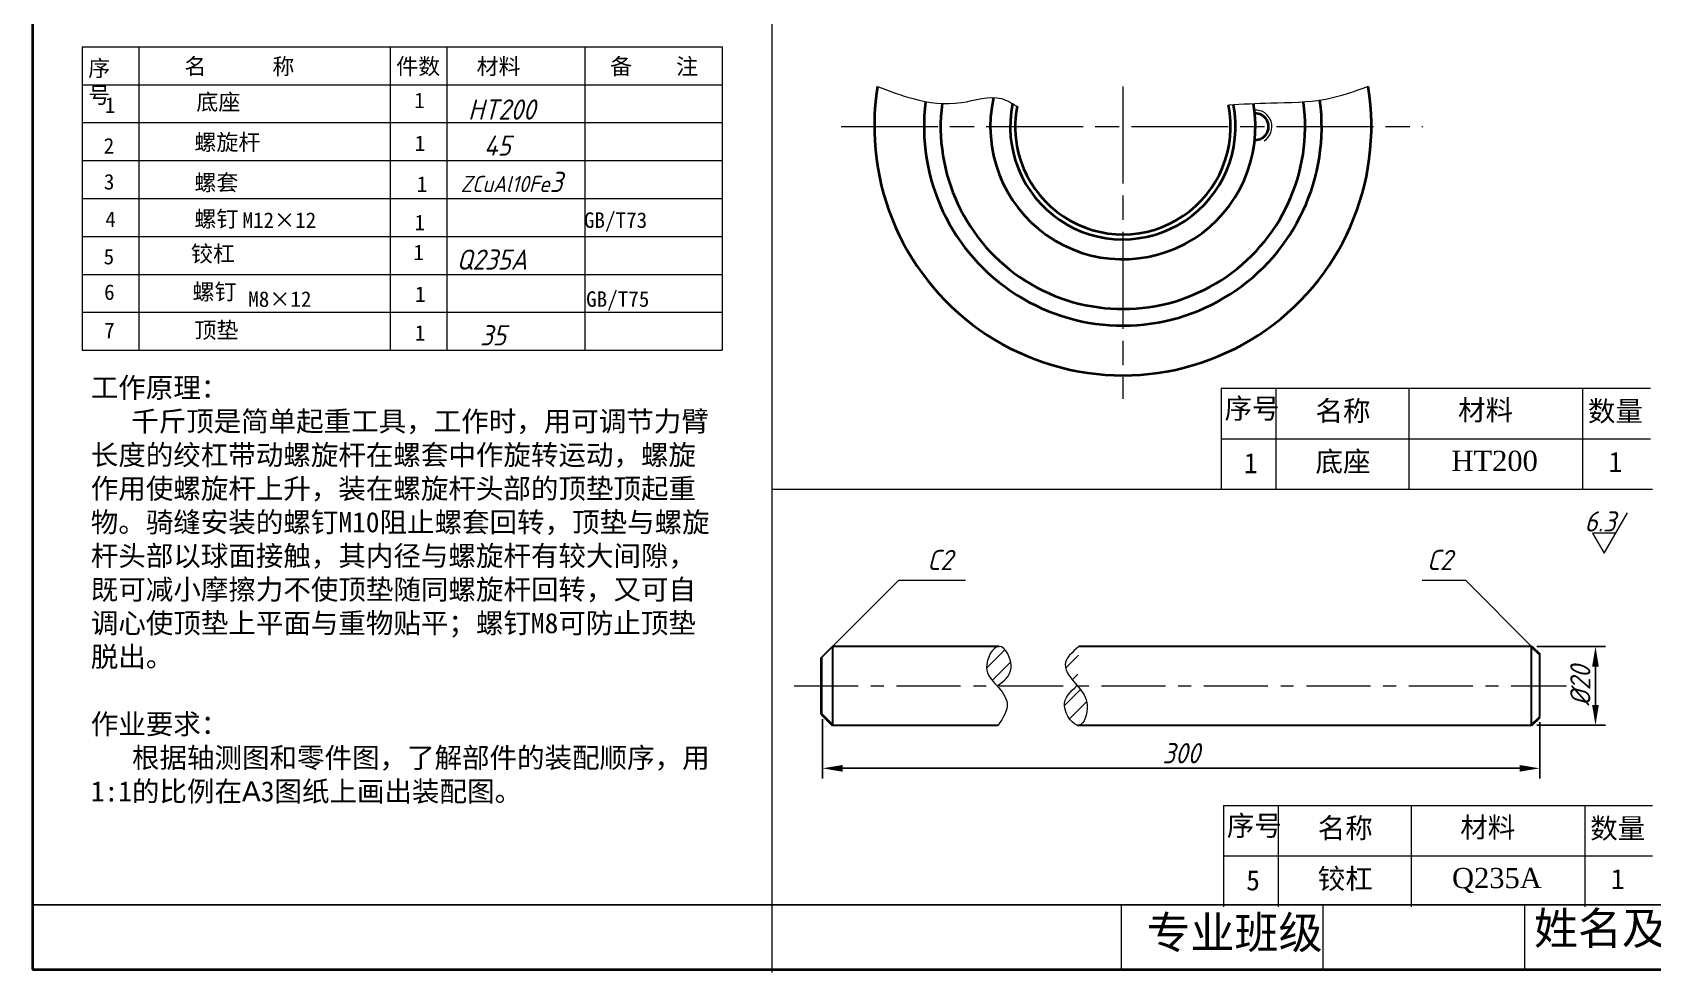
# Model space of a CAD drawing. Header units: millimetres. Extents: x 12 to 344, y 43 to 268.
# Drawn here: x 12.2 to 213, y 42.8 to 159.3 of the extents above; entities that cross this region are included whole.
import ezdxf

# ---------------------------------------------------------------- set-up
doc = ezdxf.new("R2010")
doc.units = ezdxf.units.MM
doc.header["$LTSCALE"] = 0.5
doc.linetypes.add('ACAD_ISO08W100', pattern=[36, 24, -3, 6, -3])
doc.linetypes.add('CENTER', pattern=[50.8, 31.75, -6.35, 6.35, -6.35])
doc.layers.get('0').update_dxf_attribs({"lineweight": 15})
doc.layers.get('Defpoints').update_dxf_attribs({"lineweight": 15})
for name, color, linetype, lineweight in [('Layer1', 7, 'Continuous', 13), ('Layer2', 7, 'Continuous', 40), ('Layer3', 7, 'Continuous', 13), ('Layer5', 7, 'Continuous', 40), ('Layer9', 7, 'Continuous', 13), ('粗', 7, 'Continuous', 40), ('细', 7, 'Continuous', 13), ('细线', 7, 'Continuous', 13)]:
    doc.layers.add(name, color=color, linetype=linetype, lineweight=lineweight)
doc.layers.add('细实线', color=7, linetype='Continuous')
doc.styles.add('style3', font='SIMFANG.TTF', dxfattribs={"height": 2.5})
doc.styles.add('字母与数字', font='isocp.shx', dxfattribs={"oblique": 15, "height": 2.5})
doc.dimstyles.new('ISO-25', dxfattribs={"dimtxt": 2.5, "dimasz": 2.5, "dimexe": 1.25, "dimexo": 0.625, "dimtad": 1, "dimdec": 0, "dimdsep": 46, "dimtxsty": '字母与数字', "dimcen": 2.5, "dimadec": 0, "dimazin": 0, "dimtfac": 1, "dimtdec": 0, "dimtmove": 0, "dimatfit": 3, "dimfxl": 0, "dimarcsym": 0})

# ---------------------------------------------------------------- blocks, each defined once
blk = doc.blocks.new('*D40')
at = {"layer": 'Defpoints', "color": 0, "linetype": 'Continuous'}
for p in [(110.12, 74.81), (199.03, 74.42), (199.03, 68.09)]:
    blk.add_point(p, dxfattribs=at)
at = {"layer": '细线', "color": 0, "linetype": 'Continuous', "lineweight": -2}
for p, q in [((110.12, 74.19), (110.12, 66.84)), ((199.03, 73.8), (199.03, 66.84)), ((112.62, 68.09), (196.53, 68.09))]:
    blk.add_line(p, q, dxfattribs=at)
at = {"layer": '细线', "color": 0, "linetype": 'Continuous'}
for points in [[(112.62, 68.5), (112.62, 67.67), (110.12, 68.09)], [(196.53, 68.5), (196.53, 67.67), (199.03, 68.09)]]:
    blk.add_solid(points, dxfattribs=at)
at = {"layer": '细线', "color": 0, "linetype": 'Continuous', "insert": (154.58, 69.96), "char_height": 2.5, "attachment_point": 5, "style": '字母与数字'}
blk.add_mtext('300', dxfattribs=at)
blk = doc.blocks.new('*D41')
at = {"layer": 'Defpoints', "color": 0, "linetype": 'Continuous'}
for p in [(198.03, 83.19), (198.03, 73.42), (205.95, 73.42)]:
    blk.add_point(p, dxfattribs=at)
at = {"layer": '细线', "color": 0, "linetype": 'Continuous', "lineweight": -2}
for p, q in [((198.66, 83.19), (207.2, 83.19)), ((205.95, 80.69), (205.95, 75.92)), ((198.66, 73.42), (207.2, 73.42))]:
    blk.add_line(p, q, dxfattribs=at)
at = {"layer": '细线', "color": 0, "linetype": 'Continuous'}
for points in [[(205.53, 80.69), (206.36, 80.69), (205.95, 83.19)], [(205.53, 75.92), (206.36, 75.92), (205.95, 73.42)]]:
    blk.add_solid(points, dxfattribs=at)
at = {"layer": '细线', "color": 0, "linetype": 'Continuous', "insert": (204.07, 78.31), "char_height": 2.5, "attachment_point": 5, "rotation": 90, "style": '字母与数字'}
blk.add_mtext('%%c20', dxfattribs=at)

msp = doc.modelspace()

# ---------------------------------------------------------------- hatches: boundary and pattern name
at = {"layer": '细线', "linetype": 'Continuous'}
h = msp.add_hatch(dxfattribs=at)
h.set_pattern_fill('ANSI31', color=256, scale=0.5, style=0)
h.set_pattern_definition([(45, (18.9015, 40.7866), (-1.122532, 1.122532), [])])
edge = h.paths.add_edge_path()
edge.add_spline(control_points=[(131.77, 78.31), (132.62, 78.89), (134.3, 80.17), (132.03, 84.75), (129.76, 80.38), (131.14, 79.02), (131.75, 78.32), (131.77, 78.31)], knot_values=[0.418945, 0.418945, 0.418945, 0.418945, 5.894364, 11.859213, 17.801331, 22.738885, 22.840628, 22.840628, 22.840628, 22.840628], degree=3, periodic=0)
h = msp.add_hatch(dxfattribs=at)
h.set_pattern_fill('ANSI31', color=256, scale=0.5, style=0)
h.set_pattern_definition([(45, (12.9927, 40.7866), (-1.122532, 1.122532), [])])
edge = h.paths.add_edge_path()
edge.add_line((141.72, 78.31), (141.67, 78.31))
edge.add_spline(control_points=[(141.67, 78.31), (140.85, 77.58), (139.29, 76.19), (141.05, 73.54), (141.75, 73.42)], knot_values=[11.484839, 11.484839, 11.484839, 11.484839, 14.440496, 17.16359, 17.16359, 17.16359, 17.16359], degree=3, periodic=0)
edge.add_line((141.75, 73.42), (141.94, 73.42))
edge.add_spline(control_points=[(141.94, 73.42), (142.58, 73.54), (143.42, 76.26), (142.36, 77.56), (141.72, 78.31)], knot_values=[5.847275, 5.847275, 5.847275, 5.847275, 8.495446, 11.224741, 11.224741, 11.224741, 11.224741], degree=3, periodic=0)
edge.add_spline(control_points=[(141.7, 78.33), (140.99, 79.16), (139.38, 80.96), (141.08, 82.47), (141.9, 83.19)], knot_values=[0, 0, 0, 0, 3.004099, 5.81909, 5.81909, 5.81909, 5.81909], degree=3, periodic=0)

# ---------------------------------------------------------------- linework, layer by layer
at = {"linetype": 'Continuous'}
msp.add_line((103.83, 251.4), (103.83, 42.79), dxfattribs=at)
at = {"linetype": 'ACAD_ISO08W100'}
for p, q in [((147.36, 152.54), (147.36, 113.86)), ((112.42, 147.58), (184.53, 147.58))]:
    msp.add_line(p, q, dxfattribs=at)
for p, q in [((207.03, 94.73), (209.91, 99.72)), ((208.47, 97.22), (205.59, 97.22)), ((205.59, 97.22), (207.03, 94.73)), ((147.18, 43.16), (147.18, 51.16)), ((172.18, 43.16), (172.18, 51.16)), ((197.18, 43.16), (197.18, 51.16))]:
    msp.add_line(p, q)
at = {"layer": 'Layer1', "linetype": 'CENTER', "ltscale": 0.5}
msp.add_line((106.61, 78.31), (202.37, 78.31), dxfattribs=at)
at = {"layer": 'Layer1'}
msp.add_arc((163.79, 147.58), 2.05, 301.9452, 93.5833, dxfattribs=at)
at = {"layer": 'Layer2'}
for centre, radius, start, end in [((147.36, 147.58), 30.81, 170.7294, 9.2706), ((147.36, 147.58), 24.65, 172.7293, 7.5864), ((147.36, 147.58), 16.43, 167.3091, 9.8705), ((147.36, 147.58), 22.59, 172.7024, 7.722), ((147.36, 147.58), 13.97, 168.2194, 11.1436), ((147.36, 147.58), 13.35, 169.1537, 11.5256), ((163.79, 147.58), 1.64, 267.134, 92.866)]:
    msp.add_arc(centre, radius, start, end, dxfattribs=at)
at = {"layer": 'Layer2', "lineweight": 13}
msp.add_spline([(116.96, 152.54), (121.37, 151.05), (127.34, 150.56), (132.31, 151.05), (134.3, 150.06)], degree=3, dxfattribs=at)
msp.add_open_spline([(177.77, 152.54), (176.04, 151.92), (172.14, 150.53), (166.21, 150.54), (162.19, 150.34), (160.44, 150.25)], degree=3, knots=[0, 0, 0, 0, 13.335986, 30.018291, 42.797452, 42.797452, 42.797452, 42.797452], dxfattribs=at)
at = {"layer": 'Layer3'}
msp.add_line((141.75, 73.42), (167.18, 73.42), dxfattribs=at)
at = {"layer": 'Layer3', "lineweight": 15}
msp.add_open_spline([(131.77, 78.31), (132.62, 78.89), (134.3, 80.17), (132.03, 84.75), (129.76, 80.38), (131.75, 78.41), (133.62, 76.04), (132.5, 74.33), (131.9, 73.42)], degree=3, knots=[0.417369, 0.417369, 0.417369, 0.417369, 5.894364, 11.859213, 17.801331, 22.738885, 27.72561, 33.419204, 33.419204, 33.419204, 33.419204], dxfattribs=at)
msp.add_spline([(141.9, 83.19), (140.21, 80.94), (141.7, 78.33), (142.95, 75.87), (141.94, 73.42), (140.13, 75.79), (141.7, 78.33)], degree=3, dxfattribs=at)
at = {"layer": 'Layer5', "lineweight": 30}
msp.add_line((111.38, 83.19), (110, 81.81), dxfattribs=at)
for points in [[(132.02, 83.19), (111.38, 83.19), (111.38, 73.42), (131.9, 73.42)], [(141.75, 73.42), (198.03, 73.42), (198.03, 83.19), (141.9, 83.19)], [(199.03, 74.42), (199.03, 82.19)]]:
    msp.add_lwpolyline(points, dxfattribs=at)
at = {"layer": 'Layer9'}
for p, q in [((18.37, 157.48), (97.69, 157.48)), ((25.42, 119.88), (25.42, 157.48)), ((56.56, 119.88), (56.56, 157.49)), ((63.61, 119.88), (63.61, 157.49)), ((80.7, 119.88), (80.7, 157.49)), ((97.69, 157.48), (97.69, 119.88)), ((18.37, 152.78), (97.69, 152.78)), ((18.37, 148.08), (97.69, 148.08)), ((18.37, 143.38), (97.69, 143.38)), ((18.37, 138.68), (97.69, 138.68)), ((18.37, 133.98), (97.69, 133.98)), ((18.37, 129.28), (97.69, 129.28)), ((18.37, 124.58), (97.69, 124.58))]:
    msp.add_line(p, q, dxfattribs=at)
at = {"layer": '粗'}
for p, q in [((12.18, 259.79), (12.18, 43.16)), ((12.18, 43.16), (342.18, 43.16))]:
    msp.add_line(p, q, dxfattribs=at)
at = {"layer": '粗', "linetype": 'Continuous'}
for p, q in [((198.03, 83.19), (199.03, 82.19)), ((110, 74.81), (110, 81.81)), ((111.38, 73.42), (110, 74.81)), ((110, 74.81), (111.38, 73.42)), ((198.03, 73.42), (199.03, 74.42))]:
    msp.add_line(p, q, dxfattribs=at)
at = {"layer": '细'}
for p, q in [((159.56, 115.18), (159.56, 102.62)), ((166.36, 102.62), (166.36, 115.18)), ((182.83, 115.18), (182.83, 102.62)), ((204.34, 115.18), (204.34, 102.62)), ((159.56, 108.9), (212.75, 108.9)), ((159.85, 63.5), (159.85, 50.94)), ((166.64, 50.94), (166.64, 63.5)), ((183.11, 63.5), (183.11, 50.94)), ((204.62, 63.51), (204.62, 50.94)), ((159.85, 57.23), (213.03, 57.23))]:
    msp.add_line(p, q, dxfattribs=at)
at = {"layer": '细实线'}
msp.add_line((12.18, 51.16), (342.18, 51.16), dxfattribs=at)
at = {"layer": '细线', "linetype": 'Continuous'}
for p, q in [((18.37, 157.48), (18.37, 119.88)), ((159.56, 115.18), (212.75, 115.18)), ((213.03, 102.62), (103.83, 102.62)), ((111.38, 83.19), (119.59, 91.4)), ((119.59, 91.4), (127.87, 91.4)), ((184.48, 91.4), (189.82, 91.4)), ((198.03, 83.19), (189.82, 91.4)), ((159.85, 63.5), (213.03, 63.5))]:
    msp.add_line(p, q, dxfattribs=at)
at = {"layer": '细线'}
msp.add_line((18.37, 119.88), (97.69, 119.88), dxfattribs=at)

# ---------------------------------------------------------------- texts
at = {"linetype": 'Continuous', "insert": (19.42, 116.5), "char_height": 2.5, "width": 77.963, "attachment_point": 1, "style": 'style3'}
msp.add_mtext('\\pt2.5;工作原理：\\P\\pi5,tz;千斤顶是简单起重工具，工作时，用可调节力臂长度的绞杠带动螺旋杆在螺套中作旋转运动，螺旋作用使螺旋杆上升，装在螺旋杆头部的顶垫顶起重物。骑缝安装的螺钉M10阻止螺套回转，顶垫与螺旋杆头部以球面接触，其内径与螺旋杆有较大间隙，既可减小摩擦力不使顶垫随同螺旋杆回转，又可自调心使顶垫上平面与重物贴平；螺钉M8可防止顶垫脱出。\\P\\pi0;\\P作业要求：\\P   根据轴测图和零件图，了解部件的装配顺序，用1:1的比例在{\\fArial|b0|i0|c0|p32;A}3图纸上画出装配图。', dxfattribs=at)
at = {"insert": (204.58, 99.92), "char_height": 2.5, "width": 9.3225, "attachment_point": 1, "style": '字母与数字'}
msp.add_mtext('6.3', dxfattribs=at)
at = {"char_height": 4, "attachment_point": 1}
for s, insert, width in [('{\\f仿宋_GB2312|b0|i0|c134|p49;专业班级}', (150.29, 49.75), 23.2565), ('{\\f仿宋_GB2312|b0|i0|c134|p49;姓名及学号}', (198.32, 50.27), 28.1937)]:
    msp.add_mtext(s, dxfattribs=dict(at, insert=insert, width=width))
at = {"layer": 'Layer9', "attachment_point": 1}
for s, insert, char_height, width in [('{\\fFangSong_GB2312|b0|i0|c134|p49;\\H1.042x;序号}', (19.1, 155.82), 1.92, 5.1313), ('{\\fFangSong_GB2312|b0|i0|c134|p49;名\u3000\u3000\u3000称}', (31.02, 156.05), 2, 19.5923), ('{\\fFangSong_GB2312|b0|i0|c134|p49;\\H1.042x;件数}', (57.28, 156.05), 1.92, 7.5331), ('{\\fFangSong_GB2312|b0|i0|c134|p49;材料}', (67.24, 156.05), 2, 8.3967), ('{\\fFangSong_GB2312|b0|i0|c134|p49;\\H1.042x; 备\u3000\u3000注}', (82.44, 156.05), 1.92, 15.8605), ('1', (21.16, 151.21), 1.92, 4.5555), ('{\\fFangSong_GB2312|b0|i0|c134|p49;底座}', (32.5, 151.63), 2, 25.1901), ('1', (59.52, 151.79), 1.92, 4.5555), ('{\\fFangSong_GB2312|b0|i0|c134|p49;螺旋杆}', (32.26, 146.65), 2, 20.0588), ('2', (21.02, 146.17), 1.92, 4.972), ('1', (59.57, 146.48), 1.92, 4.0397), ('3', (21.04, 141.71), 1.92, 4.3505), ('{\\fFangSong_GB2312|b0|i0|c134|p49;螺套}', (32.26, 141.66), 2, 24.7237), ('1', (59.82, 141.42), 1.92, 4.972), ('4', (21.23, 137.08), 1.92, 4.6612), ('{\\fFangSong_GB2312|b0|i0|c134|p49;螺钉}', (32.26, 137.15), 2, 22.8577), ('M12{\\f宋体|b0|i0|c134|p2;×}12', (38.22, 136.96), 1.92, 18.9557), ('1', (59.55, 136.67), 1.92, 4.6612), ('  GB/T73', (77.94, 136.96), 1.92, 18.9557), ('{\\fFangSong_GB2312|b0|i0|c134|p49;铰杠}', (31.83, 132.84), 2, 18.1929), ('1', (59.41, 132.96), 1.92, 3.1075), ('5', (21.01, 132.44), 1.92, 4.6612), ('6', (21.07, 128.04), 1.92, 4.0397), ('{\\fFangSong_GB2312|b0|i0|c134|p49;螺钉}', (32.03, 128.12), 2, 15.6272), ('M8{\\f宋体|b0|i0|c134|p2;×}12', (38.94, 127.18), 1.92, 20.5094), ('1', (59.61, 127.79), 1.92, 3.1075), ('  GB/T75', (78.21, 127.18), 1.92, 20.5094), ('7', (21.07, 123.29), 1.92, 4.0397), ('{\\fFangSong_GB2312|b0|i0|c134|p49;顶垫}', (32.26, 123.37), 2, 15.6272), ('1', (59.59, 123), 1.92, 3.729)]:
    msp.add_mtext(s, dxfattribs=dict(at, insert=insert, char_height=char_height, width=width))
at = {"layer": 'Layer9', "char_height": 2.5, "attachment_point": 1, "style": '字母与数字'}
for s, insert, width in [('HT200', (66.2, 150.95), 8.3902), ('45', (68.15, 146.48), 8.3902), ('{\\H0.8x;ZCuAl10Fe}3', (65.26, 141.98), 18.7271), ('Q235A', (64.76, 132.36), 8.3902), ('35', (67.67, 122.98), 5.5935)]:
    msp.add_mtext(s, dxfattribs=dict(at, insert=insert, width=width))
at = {"layer": '细', "char_height": 2.5, "attachment_point": 2}
for s, insert, width in [('{\\fFangSong_GB2312|b0|i0|c134|p49;序号}', (163.38, 113.92), 7.14), ('{\\fFangSong_GB2312|b0|i0|c134|p49;名称}', (174.65, 113.62), 17.2584), ('{\\fFangSong_GB2312|b0|i0|c134|p49;材料}', (192.32, 113.71), 10.6232), ('{\\fFangSong_GB2312|b0|i0|c134|p49;数量}', (208.42, 113.58), 6.4896), ('{\\fFangSong_GB2312|b0|i0|c134|p49;1}', (163.22, 107.15), 7.14), ('{\\fFangSong_GB2312|b0|i0|c134|p49;底座}', (174.65, 107.34), 17.2584), ('{\\fTimes New Roman|b0|i0|c0|p18;HT200}', (193.45, 107.43), 10.6232), ('{\\fFangSong_GB2312|b0|i0|c134|p49;1}', (208.42, 107.3), 6.4896), ('{\\fFangSong_GB2312|b0|i0|c134|p49;序号}', (163.66, 62.24), 7.14), ('{\\fFangSong_GB2312|b0|i0|c134|p49;名称}', (174.93, 61.94), 17.2584), ('{\\fFangSong_GB2312|b0|i0|c134|p49;材料}', (192.6, 62.04), 10.6232), ('{\\fFangSong_GB2312|b0|i0|c134|p49;数量}', (208.7, 61.9), 6.4896), ('{\\fFangSong_GB2312|b0|i0|c134|p49;5}', (163.5, 55.47), 7.14), ('{\\fFangSong_GB2312|b0|i0|c134|p49;铰杠}', (174.93, 55.66), 17.2584), ('{\\fTimes New Roman|b0|i0|c0|p18;Q235A}', (193.73, 55.75), 10.6232), ('{\\fFangSong_GB2312|b0|i0|c134|p49;1}', (208.7, 55.62), 6.4896)]:
    msp.add_mtext(s, dxfattribs=dict(at, insert=insert, width=width))
at = {"layer": '细线', "char_height": 2.5, "width": 3.6273, "attachment_point": 1, "style": '字母与数字'}
for insert in [(123.1, 95.15), (185.05, 95.15)]:
    msp.add_mtext('C2', dxfattribs=dict(at, insert=insert))

# ---------------------------------------------------------------- dimensions: what is measured, and where the dimension line sits
at = {"layer": '细线', "linetype": 'Continuous'}
dim = msp.add_linear_dim(base=(205.95, 73.42), p1=(198.03, 83.19), p2=(198.03, 73.42), angle=90, text='%%c20', dimstyle='ISO-25', dxfattribs=at)
dim.commit()
dim.dimension.update_dxf_attribs({"geometry": '*D41', "text_midpoint": (204.07, 78.31)})
dim = msp.add_linear_dim(base=(199.03, 68.09), p1=(110.12, 74.81), p2=(199.03, 74.42), text='300', dimstyle='ISO-25', dxfattribs=at)
dim.commit()
dim.dimension.update_dxf_attribs({"geometry": '*D40', "text_midpoint": (154.58, 69.96)})

doc.saveas('drawing.dxf')
